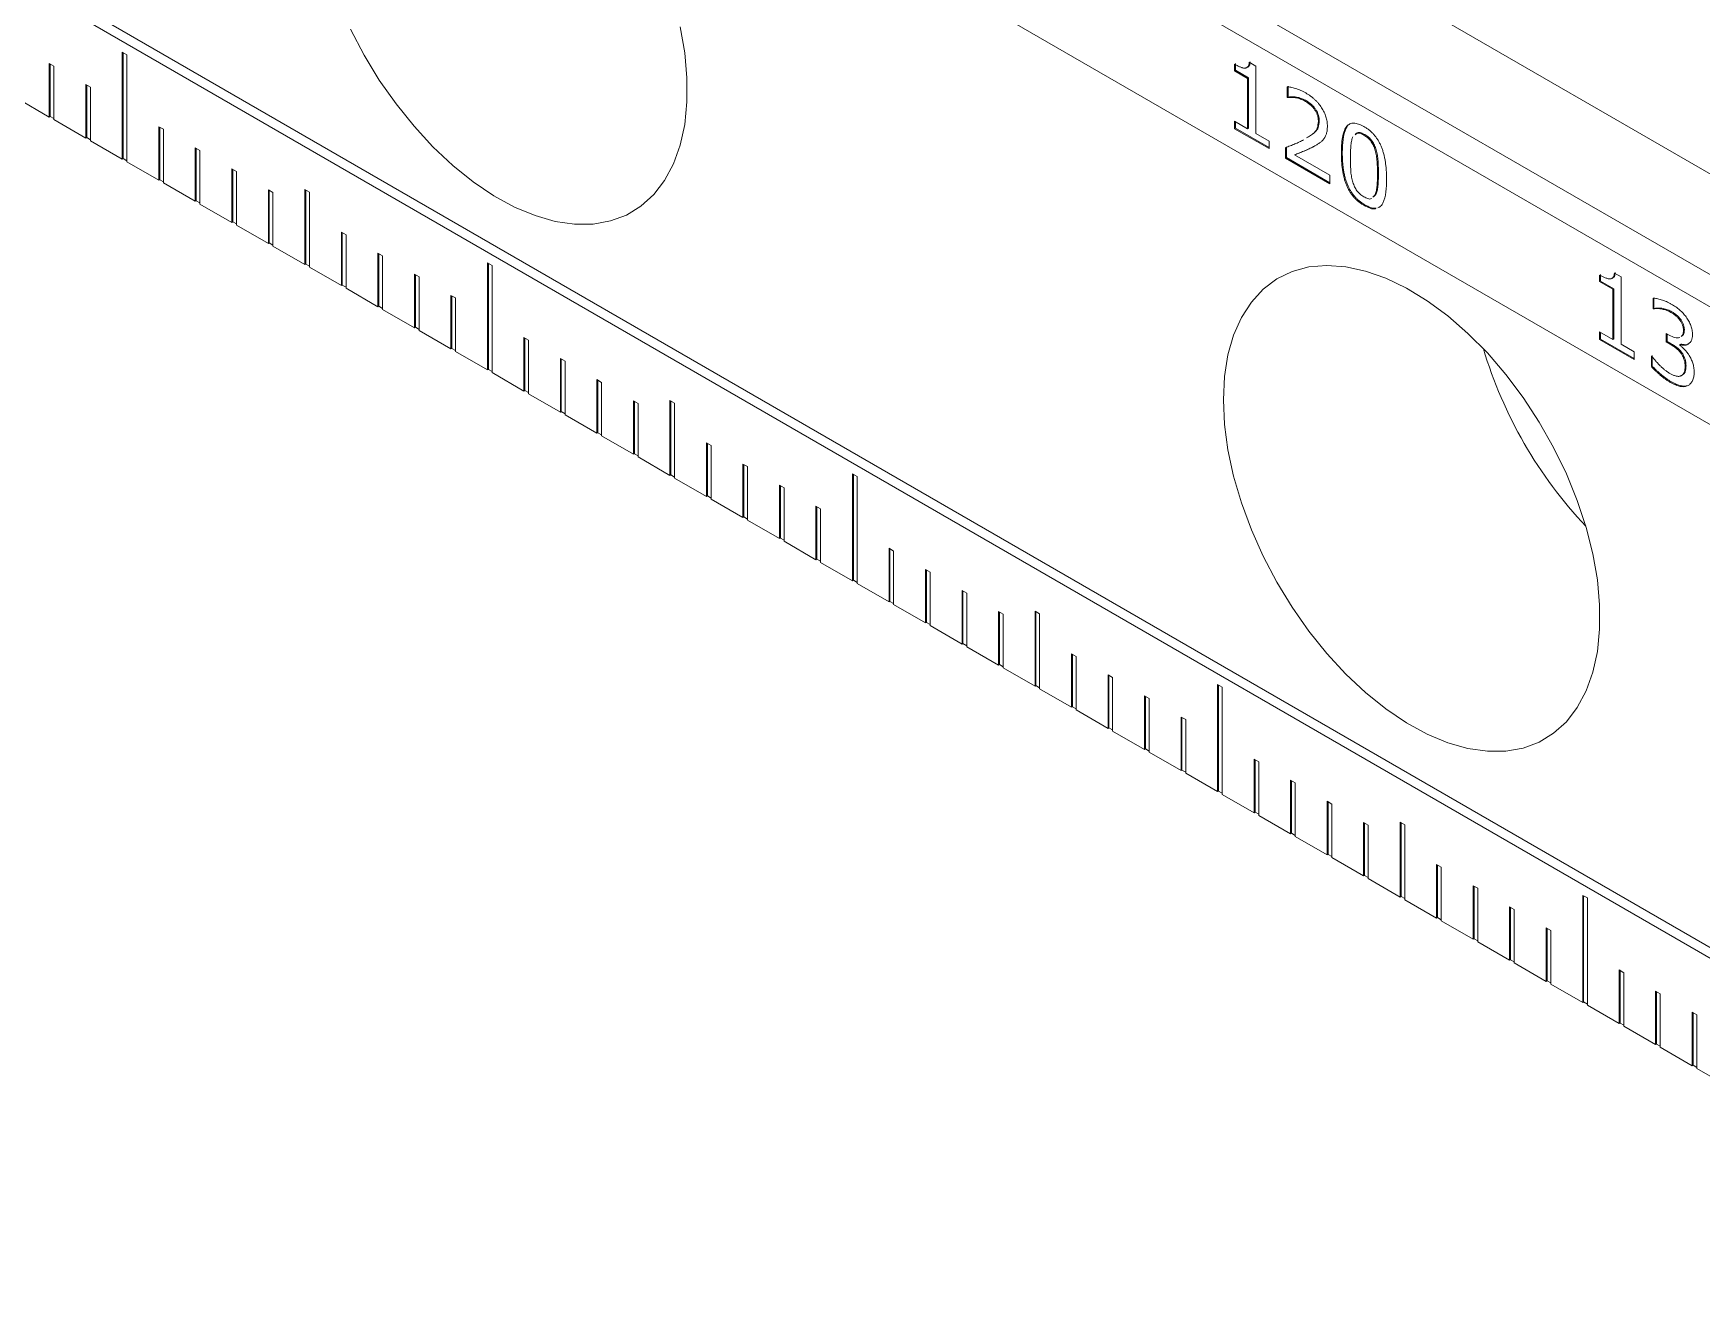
# Model space of a CAD drawing. Header units: millimetres. Extents: x 2 to 278, y 1 to 215.
# Drawn here: x 234.97 to 256.51, y 154.22 to 170.67 of the extents above; entities that cross this region are included whole.
import ezdxf

# ---------------------------------------------------------------- set-up
doc = ezdxf.new("R2010")
doc.units = ezdxf.units.MM

msp = doc.modelspace()

# ---------------------------------------------------------------- linework, layer by layer
at = {"color": 7, "linetype": 'Continuous', "lineweight": 0}
for p, q in [((194.077, 203.654), (264.788, 162.834)), ((193.718, 203.447), (264.429, 162.626)), ((196.711, 203.437), (267.422, 162.616)), ((193.718, 201.926), (264.429, 161.105)), ((193.718, 195.04), (264.429, 154.22)), ((193.838, 195.109), (264.548, 154.289)), ((236.114, 170.427), (236.174, 170.392)), ((236.114, 169.044), (236.114, 170.427)), ((236.126, 169.051), (236.126, 170.42)), ((236.174, 169.009), (236.174, 170.392)), ((235.172, 170.28), (235.232, 170.245)), ((235.172, 169.588), (235.172, 170.28)), ((235.184, 169.595), (235.184, 170.273)), ((235.232, 169.554), (235.232, 170.245)), ((250.476, 170.184), (250.476, 170.27)), ((250.476, 170.184), (250.488, 170.191)), ((250.645, 170.086), (250.476, 170.184)), ((250.488, 170.191), (250.488, 170.277)), ((250.657, 170.093), (250.488, 170.191)), ((250.666, 170.295), (250.751, 170.245)), ((250.751, 170.245), (250.751, 169.376)), ((235.643, 170.008), (235.703, 169.973)), ((235.643, 169.316), (235.643, 170.008)), ((235.655, 169.323), (235.655, 170.001)), ((235.703, 169.282), (235.703, 169.973)), ((250.645, 170.086), (250.657, 170.093)), ((250.645, 169.437), (250.645, 170.086)), ((250.657, 169.444), (250.657, 170.093)), ((251.155, 169.841), (251.155, 169.977)), ((251.167, 169.848), (251.167, 169.984)), ((234.76, 169.826), (235.172, 169.588)), ((251.155, 169.841), (251.167, 169.848)), ((251.16, 169.838), (251.155, 169.841)), ((251.16, 169.838), (251.172, 169.845)), ((251.172, 169.845), (251.167, 169.848)), ((251.392, 169.79), (251.404, 169.797)), ((235.184, 169.595), (235.172, 169.588)), ((235.184, 169.595), (235.232, 169.568)), ((235.232, 169.554), (235.643, 169.316)), ((250.476, 169.535), (250.645, 169.437)), ((250.476, 169.437), (250.476, 169.535)), ((250.488, 169.444), (250.488, 169.528)), ((251.558, 169.532), (251.57, 169.539)), ((235.655, 169.323), (235.643, 169.316)), ((235.655, 169.323), (235.703, 169.295)), ((236.586, 169.463), (236.646, 169.429)), ((236.586, 168.772), (236.586, 169.463)), ((236.598, 168.779), (236.598, 169.456)), ((236.646, 168.737), (236.646, 169.429)), ((250.476, 169.437), (250.488, 169.444)), ((250.921, 169.18), (250.476, 169.437)), ((250.921, 169.193), (250.488, 169.444)), ((250.645, 169.437), (250.657, 169.444)), ((250.751, 169.376), (250.921, 169.278)), ((252.159, 169.361), (252.147, 169.354)), ((235.703, 169.282), (236.114, 169.044)), ((237.057, 169.191), (237.117, 169.157)), ((237.057, 168.5), (237.057, 169.191)), ((237.069, 168.507), (237.069, 169.184)), ((237.117, 168.465), (237.117, 169.157)), ((250.921, 169.278), (250.921, 169.18)), ((251.133, 169.057), (251.133, 169.192)), ((251.145, 169.064), (251.145, 169.199)), ((251.252, 169.099), (251.264, 169.106)), ((251.252, 169.099), (251.706, 168.837)), ((251.5, 169.208), (251.512, 169.215)), ((251.855, 169.124), (251.867, 169.131)), ((252.3, 169.179), (252.288, 169.172)), ((236.126, 169.051), (236.114, 169.044)), ((236.126, 169.051), (236.174, 169.023)), ((236.174, 169.009), (236.586, 168.772)), ((237.529, 168.919), (237.589, 168.884)), ((237.529, 168.228), (237.529, 168.919)), ((237.541, 168.235), (237.541, 168.912)), ((237.589, 168.193), (237.589, 168.884)), ((251.133, 169.057), (251.145, 169.064)), ((251.706, 168.726), (251.133, 169.057)), ((251.706, 168.74), (251.145, 169.064)), ((236.598, 168.779), (236.586, 168.772)), ((236.598, 168.779), (236.646, 168.751)), ((236.646, 168.737), (237.057, 168.5)), ((251.706, 168.837), (251.706, 168.726)), ((252.334, 168.862), (252.322, 168.856)), ((237.069, 168.507), (237.057, 168.5)), ((237.069, 168.507), (237.117, 168.479)), ((237.117, 168.465), (237.529, 168.228)), ((238, 168.647), (238.06, 168.612)), ((238, 167.956), (238, 168.647)), ((238.012, 167.962), (238.012, 168.64)), ((238.06, 167.921), (238.06, 168.612)), ((238.472, 168.651), (238.531, 168.617)), ((238.472, 167.683), (238.472, 168.651)), ((238.483, 167.69), (238.483, 168.644)), ((238.531, 167.649), (238.531, 168.617)), ((252.147, 168.448), (252.159, 168.455)), ((252.261, 168.553), (252.288, 168.579)), ((252.273, 168.56), (252.3, 168.586)), ((252.3, 168.586), (252.288, 168.579)), ((252.359, 168.432), (252.337, 168.424)), ((237.541, 168.235), (237.529, 168.228)), ((237.541, 168.235), (237.589, 168.207)), ((237.589, 168.193), (238, 167.956)), ((238.943, 168.103), (239.003, 168.068)), ((238.943, 167.411), (238.943, 168.103)), ((238.955, 167.418), (238.955, 168.096)), ((239.003, 167.377), (239.003, 168.068)), ((238.012, 167.962), (238, 167.956)), ((238.012, 167.962), (238.06, 167.935)), ((238.06, 167.921), (238.472, 167.683)), ((239.414, 167.83), (239.474, 167.796)), ((239.414, 167.139), (239.414, 167.83)), ((239.426, 167.146), (239.426, 167.824)), ((238.483, 167.69), (238.472, 167.683)), ((238.483, 167.69), (238.531, 167.663)), ((238.531, 167.649), (238.943, 167.411)), ((239.474, 167.105), (239.474, 167.796)), ((240.829, 167.705), (240.888, 167.671)), ((240.829, 166.323), (240.829, 167.705)), ((240.841, 166.33), (240.841, 167.698)), ((240.888, 166.288), (240.888, 167.671)), ((238.955, 167.418), (238.943, 167.411)), ((238.955, 167.418), (239.003, 167.391)), ((239.003, 167.377), (239.414, 167.139)), ((239.886, 167.558), (239.946, 167.524)), ((239.886, 166.867), (239.886, 167.558)), ((239.898, 166.874), (239.898, 167.551)), ((239.946, 166.832), (239.946, 167.524)), ((255.19, 167.463), (255.19, 167.548)), ((255.19, 167.463), (255.202, 167.47)), ((255.359, 167.365), (255.19, 167.463)), ((255.202, 167.47), (255.202, 167.555)), ((255.371, 167.372), (255.202, 167.47)), ((255.38, 167.573), (255.466, 167.524)), ((255.466, 167.524), (255.466, 166.654)), ((240.357, 167.286), (240.417, 167.252)), ((240.357, 166.595), (240.357, 167.286)), ((240.369, 166.602), (240.369, 167.279)), ((240.417, 166.56), (240.417, 167.252)), ((255.359, 167.365), (255.371, 167.372)), ((255.359, 166.715), (255.359, 167.365)), ((255.371, 166.722), (255.371, 167.372)), ((255.879, 167.114), (255.879, 167.249)), ((255.891, 167.121), (255.891, 167.256)), ((239.426, 167.146), (239.414, 167.139)), ((239.426, 167.146), (239.474, 167.118)), ((239.474, 167.105), (239.886, 166.867)), ((255.879, 167.114), (255.891, 167.121)), ((255.885, 167.11), (255.879, 167.114)), ((255.885, 167.11), (255.897, 167.117)), ((255.897, 167.117), (255.891, 167.121)), ((256.11, 167.066), (256.122, 167.073)), ((256.223, 166.97), (256.235, 166.977)), ((239.898, 166.874), (239.886, 166.867)), ((239.898, 166.874), (239.946, 166.846)), ((239.946, 166.832), (240.357, 166.595)), ((241.3, 166.742), (241.36, 166.707)), ((241.3, 166.051), (241.3, 166.742)), ((241.312, 166.057), (241.312, 166.735)), ((255.19, 166.813), (255.359, 166.715)), ((255.19, 166.715), (255.19, 166.813)), ((255.202, 166.722), (255.202, 166.806)), ((256.049, 166.795), (256.088, 166.773)), ((256.049, 166.685), (256.049, 166.795)), ((256.061, 166.692), (256.061, 166.788)), ((256.272, 166.834), (256.284, 166.841)), ((240.369, 166.602), (240.357, 166.595)), ((240.369, 166.602), (240.417, 166.574)), ((240.417, 166.56), (240.829, 166.323)), ((241.36, 166.016), (241.36, 166.707)), ((255.19, 166.715), (255.202, 166.722)), ((255.635, 166.458), (255.19, 166.715)), ((255.635, 166.472), (255.202, 166.722)), ((255.359, 166.715), (255.371, 166.722)), ((255.466, 166.654), (255.635, 166.556)), ((255.635, 166.556), (255.635, 166.458)), ((256.049, 166.685), (256.061, 166.692)), ((256.1, 166.656), (256.049, 166.685)), ((256.112, 166.662), (256.061, 166.692)), ((256.1, 166.656), (256.112, 166.662)), ((256.227, 166.65), (256.239, 166.657)), ((256.227, 166.65), (256.227, 166.641)), ((256.239, 166.54), (256.251, 166.547)), ((240.841, 166.33), (240.829, 166.323)), ((240.841, 166.33), (240.888, 166.302)), ((241.771, 166.47), (241.831, 166.435)), ((241.771, 165.778), (241.771, 166.47)), ((241.783, 165.785), (241.783, 166.463)), ((241.831, 165.744), (241.831, 166.435)), ((255.858, 166.501), (255.867, 166.496)), ((255.858, 166.366), (255.858, 166.501)), ((255.858, 166.366), (255.87, 166.373)), ((255.87, 166.373), (255.87, 166.508)), ((256.293, 166.369), (256.305, 166.376)), ((240.888, 166.288), (241.3, 166.051)), ((242.243, 166.198), (242.303, 166.163)), ((242.243, 165.506), (242.243, 166.198)), ((242.255, 165.513), (242.255, 166.191)), ((242.303, 165.472), (242.303, 166.163)), ((256.106, 166.162), (256.118, 166.169)), ((256.242, 166.248), (256.254, 166.254)), ((241.312, 166.057), (241.3, 166.051)), ((241.312, 166.057), (241.36, 166.03)), ((241.36, 166.016), (241.771, 165.778)), ((242.714, 165.925), (242.774, 165.891)), ((242.714, 165.234), (242.714, 165.925)), ((242.726, 165.241), (242.726, 165.919)), ((242.774, 165.2), (242.774, 165.891)), ((243.186, 165.93), (243.245, 165.895)), ((243.186, 164.962), (243.186, 165.93)), ((243.198, 164.969), (243.198, 165.923)), ((243.245, 164.927), (243.245, 165.895)), ((241.783, 165.785), (241.771, 165.778)), ((241.783, 165.785), (241.831, 165.758)), ((241.831, 165.744), (242.243, 165.506)), ((242.255, 165.513), (242.243, 165.506)), ((242.255, 165.513), (242.303, 165.486)), ((242.303, 165.472), (242.714, 165.234)), ((242.726, 165.241), (242.714, 165.234)), ((242.726, 165.241), (242.774, 165.213)), ((243.657, 165.381), (243.717, 165.347)), ((243.657, 164.69), (243.657, 165.381)), ((243.669, 164.697), (243.669, 165.374)), ((243.717, 164.655), (243.717, 165.347)), ((242.774, 165.2), (243.186, 164.962)), ((244.128, 165.109), (244.188, 165.075)), ((244.128, 164.418), (244.128, 165.109)), ((244.14, 164.425), (244.14, 165.102)), ((244.188, 164.383), (244.188, 165.075)), ((243.198, 164.969), (243.186, 164.962)), ((243.198, 164.969), (243.245, 164.941)), ((243.245, 164.927), (243.657, 164.69)), ((244.6, 164.837), (244.66, 164.802)), ((244.6, 164.146), (244.6, 164.837)), ((244.612, 164.153), (244.612, 164.83)), ((244.66, 164.111), (244.66, 164.802)), ((245.543, 164.984), (245.602, 164.949)), ((245.543, 163.601), (245.543, 164.984)), ((245.555, 163.608), (245.555, 164.977)), ((245.602, 163.567), (245.602, 164.949)), ((243.669, 164.697), (243.657, 164.69)), ((243.669, 164.697), (243.717, 164.669)), ((243.717, 164.655), (244.128, 164.418)), ((244.14, 164.425), (244.128, 164.418)), ((244.14, 164.425), (244.188, 164.397)), ((244.188, 164.383), (244.6, 164.146)), ((245.071, 164.565), (245.131, 164.53)), ((245.071, 163.873), (245.071, 164.565)), ((245.083, 163.88), (245.083, 164.558)), ((245.131, 163.839), (245.131, 164.53)), ((244.612, 164.153), (244.6, 164.146)), ((244.612, 164.153), (244.66, 164.125)), ((244.66, 164.111), (245.071, 163.873)), ((246.014, 164.021), (246.074, 163.986)), ((246.014, 163.329), (246.014, 164.021)), ((246.026, 163.336), (246.026, 164.014)), ((246.074, 163.295), (246.074, 163.986)), ((245.083, 163.88), (245.071, 163.873)), ((245.083, 163.88), (245.131, 163.853)), ((245.131, 163.839), (245.543, 163.601)), ((246.485, 163.748), (246.545, 163.714)), ((246.485, 163.057), (246.485, 163.748)), ((246.497, 163.064), (246.497, 163.741)), ((246.545, 163.023), (246.545, 163.714)), ((245.555, 163.608), (245.543, 163.601)), ((245.555, 163.608), (245.602, 163.581)), ((245.602, 163.567), (246.014, 163.329)), ((246.026, 163.336), (246.014, 163.329)), ((246.026, 163.336), (246.074, 163.308)), ((246.074, 163.295), (246.485, 163.057)), ((246.957, 163.476), (247.017, 163.442)), ((246.957, 162.785), (246.957, 163.476)), ((246.969, 162.792), (246.969, 163.469)), ((247.017, 162.75), (247.017, 163.442)), ((247.428, 163.204), (247.488, 163.17)), ((247.428, 162.513), (247.428, 163.204)), ((247.44, 162.52), (247.44, 163.197)), ((247.488, 162.478), (247.488, 163.17)), ((247.9, 163.209), (247.959, 163.174)), ((247.9, 162.241), (247.9, 163.209)), ((247.912, 162.248), (247.912, 163.202)), ((247.959, 162.206), (247.959, 163.174)), ((246.497, 163.064), (246.485, 163.057)), ((246.497, 163.064), (246.545, 163.036)), ((246.545, 163.023), (246.957, 162.785)), ((246.969, 162.792), (246.957, 162.785)), ((246.969, 162.792), (247.017, 162.764)), ((247.017, 162.75), (247.428, 162.513)), ((248.371, 162.66), (248.431, 162.625)), ((248.371, 161.969), (248.371, 162.66)), ((248.383, 161.975), (248.383, 162.653)), ((247.44, 162.52), (247.428, 162.513)), ((247.44, 162.52), (247.488, 162.492)), ((247.488, 162.478), (247.9, 162.241)), ((248.431, 161.934), (248.431, 162.625)), ((247.912, 162.248), (247.9, 162.241)), ((247.912, 162.248), (247.959, 162.22)), ((247.959, 162.206), (248.371, 161.969)), ((248.842, 162.388), (248.902, 162.353)), ((248.842, 161.696), (248.842, 162.388)), ((248.854, 161.703), (248.854, 162.381)), ((248.902, 161.662), (248.902, 162.353)), ((250.257, 162.263), (250.316, 162.228)), ((250.257, 160.88), (250.257, 162.263)), ((250.269, 160.887), (250.269, 162.256)), ((250.316, 160.845), (250.316, 162.228)), ((249.314, 162.116), (249.374, 162.081)), ((249.314, 161.424), (249.314, 162.116)), ((249.326, 161.431), (249.326, 162.109)), ((249.374, 161.39), (249.374, 162.081)), ((248.383, 161.975), (248.371, 161.969)), ((248.383, 161.975), (248.431, 161.948)), ((248.431, 161.934), (248.842, 161.696)), ((249.785, 161.843), (249.845, 161.809)), ((249.785, 161.152), (249.785, 161.843)), ((249.797, 161.159), (249.797, 161.837)), ((249.845, 161.118), (249.845, 161.809)), ((248.854, 161.703), (248.842, 161.696)), ((248.854, 161.703), (248.902, 161.676)), ((248.902, 161.662), (249.314, 161.424)), ((249.326, 161.431), (249.314, 161.424)), ((249.326, 161.431), (249.374, 161.404)), ((249.374, 161.39), (249.785, 161.152)), ((249.797, 161.159), (249.785, 161.152)), ((249.797, 161.159), (249.845, 161.131)), ((250.728, 161.299), (250.788, 161.265)), ((250.728, 160.608), (250.728, 161.299)), ((250.74, 160.615), (250.74, 161.292)), ((250.788, 160.573), (250.788, 161.265)), ((249.845, 161.118), (250.257, 160.88)), ((251.199, 161.027), (251.259, 160.992)), ((251.199, 160.336), (251.199, 161.027)), ((251.211, 160.343), (251.211, 161.02)), ((251.259, 160.301), (251.259, 160.992)), ((250.269, 160.887), (250.257, 160.88)), ((250.269, 160.887), (250.316, 160.859)), ((250.316, 160.845), (250.728, 160.608)), ((251.671, 160.755), (251.731, 160.72)), ((251.671, 160.064), (251.671, 160.755)), ((251.683, 160.07), (251.683, 160.748)), ((251.731, 160.029), (251.731, 160.72)), ((250.74, 160.615), (250.728, 160.608)), ((250.74, 160.615), (250.788, 160.587)), ((250.788, 160.573), (251.199, 160.336)), ((252.142, 160.483), (252.202, 160.448)), ((252.142, 159.791), (252.142, 160.483)), ((252.614, 160.487), (252.674, 160.453)), ((252.614, 159.519), (252.614, 160.487)), ((252.626, 159.526), (252.626, 160.48)), ((251.211, 160.343), (251.199, 160.336)), ((251.211, 160.343), (251.259, 160.315)), ((251.259, 160.301), (251.671, 160.064)), ((252.154, 159.798), (252.154, 160.476)), ((252.202, 159.757), (252.202, 160.448)), ((252.674, 159.485), (252.674, 160.453)), ((251.683, 160.07), (251.671, 160.064)), ((251.683, 160.07), (251.731, 160.043)), ((251.731, 160.029), (252.142, 159.791)), ((253.085, 159.938), (253.145, 159.904)), ((253.085, 159.247), (253.085, 159.938)), ((253.097, 159.254), (253.097, 159.932)), ((253.145, 159.213), (253.145, 159.904)), ((252.154, 159.798), (252.142, 159.791)), ((252.154, 159.798), (252.202, 159.771)), ((252.202, 159.757), (252.614, 159.519)), ((253.556, 159.666), (253.616, 159.632)), ((253.556, 158.975), (253.556, 159.666)), ((253.568, 158.982), (253.568, 159.659)), ((253.616, 158.94), (253.616, 159.632)), ((252.626, 159.526), (252.614, 159.519)), ((252.626, 159.526), (252.674, 159.499)), ((252.674, 159.485), (253.085, 159.247)), ((254.971, 159.541), (255.031, 159.507)), ((254.971, 158.159), (254.971, 159.541)), ((254.983, 158.166), (254.983, 159.534)), ((255.031, 158.124), (255.031, 159.507)), ((253.097, 159.254), (253.085, 159.247)), ((253.097, 159.254), (253.145, 159.226)), ((253.145, 159.213), (253.556, 158.975)), ((254.028, 159.394), (254.088, 159.36)), ((254.028, 158.703), (254.028, 159.394)), ((254.04, 158.71), (254.04, 159.387)), ((254.088, 158.668), (254.088, 159.36)), ((253.568, 158.982), (253.556, 158.975)), ((253.568, 158.982), (253.616, 158.954)), ((254.499, 159.122), (254.559, 159.088)), ((254.499, 158.431), (254.499, 159.122)), ((254.511, 158.438), (254.511, 159.115)), ((254.559, 158.396), (254.559, 159.088)), ((253.616, 158.94), (254.028, 158.703)), ((254.04, 158.71), (254.028, 158.703)), ((254.04, 158.71), (254.088, 158.682)), ((254.088, 158.668), (254.499, 158.431)), ((255.442, 158.578), (255.502, 158.543)), ((255.442, 157.886), (255.442, 158.578)), ((255.454, 157.893), (255.454, 158.571)), ((255.502, 157.852), (255.502, 158.543)), ((254.511, 158.438), (254.499, 158.431)), ((254.511, 158.438), (254.559, 158.41)), ((254.559, 158.396), (254.971, 158.159)), ((254.983, 158.166), (254.971, 158.159)), ((254.983, 158.166), (255.031, 158.138)), ((255.031, 158.124), (255.442, 157.886)), ((255.913, 158.306), (255.973, 158.271)), ((255.913, 157.614), (255.913, 158.306)), ((255.925, 157.621), (255.925, 158.299)), ((255.973, 157.58), (255.973, 158.271)), ((256.385, 158.034), (256.445, 157.999)), ((256.385, 157.342), (256.385, 158.034)), ((256.397, 157.349), (256.397, 158.027)), ((256.445, 157.308), (256.445, 157.999)), ((255.454, 157.893), (255.442, 157.886)), ((255.454, 157.893), (255.502, 157.866)), ((255.502, 157.852), (255.913, 157.614)), ((255.925, 157.621), (255.913, 157.614)), ((255.925, 157.621), (255.973, 157.594)), ((255.973, 157.58), (256.385, 157.342)), ((256.397, 157.349), (256.385, 157.342)), ((256.397, 157.349), (256.445, 157.321)), ((256.445, 157.308), (256.856, 157.07))]:
    msp.add_line(p, q, dxfattribs=at)
at = {"color": 7, "linetype": 'Continuous', "lineweight": 0, "flags": 128}
for points in [[(239.06, 170.722), (239.236, 170.387), (239.433, 170.064), (239.649, 169.756), (239.881, 169.468), (240.126, 169.202), (240.382, 168.962), (240.644, 168.751), (240.911, 168.571), (241.179, 168.425), (241.444, 168.315), (241.704, 168.241), (241.955, 168.204), (242.194, 168.206), (242.418, 168.246), (242.624, 168.323), (242.811, 168.437), (242.976, 168.586), (243.116, 168.768), (243.23, 168.982), (243.317, 169.224), (243.376, 169.492), (243.405, 169.783), (243.405, 170.092), (243.376, 170.416), (243.317, 170.752)], [(250.333, 165.938), (250.347, 165.621), (250.391, 165.29), (250.464, 164.951), (250.565, 164.606), (250.693, 164.26), (250.845, 163.918), (251.021, 163.584), (251.218, 163.26), (251.434, 162.953), (251.666, 162.664), (251.911, 162.398), (252.167, 162.158), (252.429, 161.947), (252.696, 161.768), (252.964, 161.622), (253.229, 161.511), (253.489, 161.437), (253.74, 161.401), (253.979, 161.403), (254.203, 161.442), (254.41, 161.52), (254.596, 161.633), (254.761, 161.782), (254.901, 161.965), (255.015, 162.179), (255.102, 162.421), (255.161, 162.689), (255.19, 162.979), (255.19, 163.289), (255.161, 163.613), (255.102, 163.948), (255.015, 164.291), (254.901, 164.637), (254.761, 164.981), (254.596, 165.32), (254.41, 165.65), (254.203, 165.966), (253.979, 166.264), (253.74, 166.542), (253.489, 166.795), (253.229, 167.021), (252.964, 167.216), (252.696, 167.379), (252.429, 167.508), (252.167, 167.6), (251.911, 167.656), (251.666, 167.673), (251.434, 167.652), (251.218, 167.594), (251.021, 167.498), (250.845, 167.366), (250.693, 167.2), (250.565, 167.002), (250.464, 166.773), (250.391, 166.518), (250.347, 166.238), (250.333, 165.938)]]:
    msp.add_lwpolyline(points, dxfattribs=at)
at = {"color": 7, "linetype": 'Continuous', "lineweight": 0}
msp.add_arc((259.213, 168.258), 5.769, 196.7429, 223.2517, dxfattribs=at)
for points, knots in [([(250.476, 170.27), (250.488, 170.263), (250.512, 170.25), (250.543, 170.236), (250.567, 170.227), (250.584, 170.222), (250.598, 170.219), (250.606, 170.219), (250.609, 170.219)], [0, 0, 0, 0, 0.262083, 0.542825, 0.680749, 0.801602, 0.907794, 1, 1, 1, 1]), ([(250.609, 170.219), (250.613, 170.22), (250.621, 170.221), (250.632, 170.224), (250.641, 170.23), (250.649, 170.237), (250.656, 170.247), (250.661, 170.26), (250.664, 170.276), (250.665, 170.288), (250.666, 170.295)], [0, 0, 0, 0, 0.122569, 0.240706, 0.354017, 0.468353, 0.585293, 0.709986, 0.849029, 1, 1, 1, 1]), ([(250.636, 170.23), (250.64, 170.231), (250.653, 170.234), (250.672, 170.254), (250.676, 170.284), (250.678, 170.302)], [0, 0, 0, 0, 0.139714, 0.474705, 1, 1, 1, 1]), ([(251.155, 169.977), (251.162, 169.977), (251.177, 169.976), (251.203, 169.971), (251.232, 169.965), (251.263, 169.956), (251.296, 169.945), (251.33, 169.932), (251.362, 169.917), (251.384, 169.905), (251.395, 169.899)], [0, 0, 0, 0, 0.097337, 0.206406, 0.328427, 0.462824, 0.602026, 0.737696, 0.870465, 1, 1, 1, 1]), ([(251.392, 169.79), (251.383, 169.795), (251.365, 169.805), (251.337, 169.816), (251.308, 169.827), (251.278, 169.835), (251.248, 169.84), (251.219, 169.842), (251.189, 169.842), (251.17, 169.839), (251.16, 169.838)], [0, 0, 0, 0, 0.107885, 0.221269, 0.340699, 0.466192, 0.595932, 0.727197, 0.862174, 1, 1, 1, 1]), ([(251.404, 169.797), (251.395, 169.802), (251.377, 169.812), (251.349, 169.823), (251.32, 169.834), (251.29, 169.842), (251.26, 169.847), (251.231, 169.849), (251.201, 169.849), (251.182, 169.846), (251.172, 169.845)], [0, 0, 0, 0, 0.107885, 0.221269, 0.340699, 0.466192, 0.595932, 0.727197, 0.862174, 1, 1, 1, 1]), ([(251.558, 169.532), (251.558, 169.538), (251.558, 169.55), (251.555, 169.569), (251.552, 169.588), (251.547, 169.606), (251.541, 169.624), (251.533, 169.642), (251.524, 169.66), (251.514, 169.677), (251.502, 169.693), (251.49, 169.71), (251.476, 169.725), (251.461, 169.74), (251.445, 169.753), (251.428, 169.766), (251.41, 169.779), (251.398, 169.786), (251.392, 169.79)], [0, 0, 0, 0, 0.065322, 0.127174, 0.186583, 0.244472, 0.301044, 0.357036, 0.413379, 0.470966, 0.529101, 0.588875, 0.649686, 0.713323, 0.779905, 0.849596, 0.922575, 1, 1, 1, 1]), ([(251.395, 169.899), (251.405, 169.892), (251.426, 169.88), (251.456, 169.859), (251.485, 169.837), (251.511, 169.814), (251.536, 169.789), (251.559, 169.764), (251.581, 169.736), (251.6, 169.708), (251.618, 169.679), (251.633, 169.65), (251.646, 169.62), (251.656, 169.59), (251.665, 169.56), (251.67, 169.53), (251.674, 169.499), (251.674, 169.479), (251.675, 169.469)], [0, 0, 0, 0, 0.0774803, 0.1512475, 0.2212046, 0.288216, 0.3520034, 0.4138958, 0.4741458, 0.5335186, 0.5917264, 0.6483819, 0.7044296, 0.7605296, 0.8173213, 0.8759191, 0.9366117, 1, 1, 1, 1]), ([(251.57, 169.539), (251.57, 169.545), (251.57, 169.557), (251.567, 169.576), (251.564, 169.595), (251.559, 169.613), (251.553, 169.631), (251.545, 169.649), (251.536, 169.667), (251.526, 169.684), (251.514, 169.7), (251.502, 169.716), (251.488, 169.732), (251.473, 169.746), (251.457, 169.76), (251.44, 169.773), (251.422, 169.786), (251.41, 169.793), (251.404, 169.797)], [0, 0, 0, 0, 0.065322, 0.127174, 0.186583, 0.244472, 0.301044, 0.357036, 0.413379, 0.470966, 0.529101, 0.588875, 0.649686, 0.713323, 0.779905, 0.849596, 0.922575, 1, 1, 1, 1]), ([(251.405, 169.319), (251.441, 169.339), (251.496, 169.369), (251.55, 169.442), (251.555, 169.502), (251.558, 169.532)], [0, 0, 0, 0, 0.4802974, 0.7402812, 1, 1, 1, 1]), ([(251.417, 169.326), (251.453, 169.346), (251.508, 169.376), (251.562, 169.449), (251.567, 169.509), (251.57, 169.539)], [0, 0, 0, 0, 0.480297, 0.740281, 1, 1, 1, 1]), ([(251.675, 169.469), (251.674, 169.46), (251.674, 169.442), (251.672, 169.417), (251.668, 169.394), (251.662, 169.372), (251.656, 169.352), (251.647, 169.334), (251.637, 169.317), (251.63, 169.307), (251.626, 169.302)], [0, 0, 0, 0, 0.133272, 0.261539, 0.387255, 0.510373, 0.632017, 0.754319, 0.876365, 1, 1, 1, 1]), ([(251.855, 169.124), (251.855, 169.145), (251.856, 169.185), (251.859, 169.242), (251.864, 169.293), (251.872, 169.339), (251.882, 169.38), (251.894, 169.415), (251.908, 169.444), (251.925, 169.468), (251.944, 169.487), (251.965, 169.5), (251.99, 169.507), (252.016, 169.51), (252.045, 169.506), (252.077, 169.498), (252.111, 169.484), (252.135, 169.471), (252.147, 169.464)], [0, 0, 0, 0, 0.090625, 0.17535, 0.254088, 0.327393, 0.395789, 0.459102, 0.517906, 0.573174, 0.625499, 0.676328, 0.726617, 0.777206, 0.828961, 0.882801, 0.939626, 1, 1, 1, 1]), ([(251.867, 169.131), (251.868, 169.188), (251.87, 169.303), (251.903, 169.423), (251.938, 169.486), (251.958, 169.494), (251.959, 169.494)], [0, 0, 0, 0, 0.396443, 0.791858, 0.989729, 1, 1, 1, 1]), ([(252.005, 169.334), (252.002, 169.327), (251.995, 169.312), (251.988, 169.287), (251.982, 169.257), (251.978, 169.222), (251.975, 169.184), (251.973, 169.144), (251.972, 169.101), (251.972, 169.072), (251.972, 169.057)], [0, 0, 0, 0, 0.092932, 0.195517, 0.308519, 0.432509, 0.565434, 0.704477, 0.849094, 1, 1, 1, 1]), ([(252.147, 169.354), (252.13, 169.363), (252.097, 169.379), (252.054, 169.385), (252.039, 169.367), (252.033, 169.359)], [0, 0, 0, 0, 0.378927, 0.756845, 1, 1, 1, 1]), ([(252.159, 169.361), (252.142, 169.369), (252.109, 169.386), (252.066, 169.392), (252.05, 169.374), (252.045, 169.366)], [0, 0, 0, 0, 0.378927, 0.756845, 1, 1, 1, 1]), ([(252.147, 169.464), (252.159, 169.457), (252.183, 169.443), (252.217, 169.417), (252.249, 169.389), (252.278, 169.358), (252.305, 169.325), (252.329, 169.289), (252.35, 169.25), (252.369, 169.21), (252.386, 169.166), (252.4, 169.12), (252.412, 169.071), (252.422, 169.02), (252.429, 168.966), (252.435, 168.909), (252.438, 168.849), (252.438, 168.809), (252.438, 168.788)], [0, 0, 0, 0, 0.0610324, 0.1185041, 0.1731157, 0.2253216, 0.2760008, 0.3266701, 0.377985, 0.4306815, 0.4863913, 0.5454405, 0.6087782, 0.6767602, 0.749332, 0.8273877, 0.910869, 1, 1, 1, 1]), ([(252.288, 169.172), (252.284, 169.182), (252.278, 169.201), (252.265, 169.229), (252.25, 169.255), (252.234, 169.279), (252.216, 169.301), (252.195, 169.321), (252.172, 169.339), (252.155, 169.349), (252.147, 169.354)], [0, 0, 0, 0, 0.1302457, 0.2525793, 0.3704464, 0.4852394, 0.6008352, 0.723405, 0.8556277, 1, 1, 1, 1]), ([(252.3, 169.179), (252.296, 169.188), (252.289, 169.208), (252.277, 169.236), (252.262, 169.262), (252.246, 169.286), (252.228, 169.308), (252.207, 169.328), (252.183, 169.346), (252.167, 169.356), (252.159, 169.361)], [0, 0, 0, 0, 0.1302457, 0.2525793, 0.3704464, 0.4852394, 0.6008352, 0.723405, 0.8556277, 1, 1, 1, 1]), ([(251.133, 169.192), (251.153, 169.2), (251.194, 169.216), (251.254, 169.24), (251.312, 169.264), (251.349, 169.284), (251.367, 169.293)], [0, 0, 0, 0, 0.254955, 0.510317, 0.760116, 1, 1, 1, 1]), ([(251.5, 169.208), (251.48, 169.197), (251.438, 169.176), (251.385, 169.152), (251.342, 169.135), (251.311, 169.122), (251.281, 169.111), (251.262, 169.103), (251.252, 169.099)], [0, 0, 0, 0, 0.258241, 0.517221, 0.644363, 0.767594, 0.885944, 1, 1, 1, 1]), ([(251.512, 169.215), (251.492, 169.204), (251.45, 169.182), (251.397, 169.159), (251.354, 169.142), (251.323, 169.129), (251.293, 169.117), (251.274, 169.11), (251.264, 169.106)], [0, 0, 0, 0, 0.258241, 0.517221, 0.644363, 0.767594, 0.885944, 1, 1, 1, 1]), ([(251.626, 169.302), (251.618, 169.293), (251.602, 169.275), (251.578, 169.256), (251.557, 169.241), (251.54, 169.23), (251.521, 169.219), (251.507, 169.212), (251.5, 169.208)], [0, 0, 0, 0, 0.221245, 0.452952, 0.575438, 0.70761, 0.848907, 1, 1, 1, 1]), ([(252.147, 168.448), (252.134, 168.455), (252.111, 168.469), (252.076, 168.495), (252.044, 168.523), (252.015, 168.554), (251.988, 168.587), (251.964, 168.622), (251.943, 168.66), (251.924, 168.701), (251.908, 168.744), (251.893, 168.79), (251.882, 168.839), (251.872, 168.89), (251.864, 168.945), (251.859, 169.002), (251.856, 169.062), (251.855, 169.103), (251.855, 169.124)], [0, 0, 0, 0, 0.060973, 0.118388, 0.172874, 0.22467, 0.275401, 0.32568, 0.376549, 0.428972, 0.484148, 0.542887, 0.606162, 0.674011, 0.747103, 0.82563, 0.909854, 1, 1, 1, 1]), ([(252.159, 168.455), (252.146, 168.462), (252.123, 168.476), (252.088, 168.502), (252.056, 168.53), (252.027, 168.561), (252, 168.594), (251.976, 168.629), (251.955, 168.667), (251.936, 168.708), (251.92, 168.751), (251.905, 168.797), (251.893, 168.845), (251.884, 168.897), (251.876, 168.952), (251.871, 169.009), (251.868, 169.069), (251.867, 169.11), (251.867, 169.131)], [0, 0, 0, 0, 0.060973, 0.118388, 0.172874, 0.22467, 0.275401, 0.32568, 0.376549, 0.428972, 0.484148, 0.542887, 0.606162, 0.674011, 0.747103, 0.82563, 0.909854, 1, 1, 1, 1]), ([(252.322, 168.856), (252.322, 168.872), (252.321, 168.903), (252.32, 168.948), (252.318, 168.991), (252.315, 169.031), (252.311, 169.069), (252.305, 169.105), (252.298, 169.139), (252.291, 169.161), (252.288, 169.172)], [0, 0, 0, 0, 0.159651, 0.308566, 0.446193, 0.573969, 0.692158, 0.802057, 0.904099, 1, 1, 1, 1]), ([(252.334, 168.862), (252.334, 168.879), (252.333, 168.91), (252.332, 168.955), (252.33, 168.998), (252.327, 169.038), (252.323, 169.076), (252.317, 169.112), (252.31, 169.146), (252.303, 169.168), (252.3, 169.179)], [0, 0, 0, 0, 0.159651, 0.308566, 0.446193, 0.573969, 0.692158, 0.802057, 0.904099, 1, 1, 1, 1]), ([(251.972, 169.057), (251.972, 169.04), (251.972, 169.009), (251.973, 168.964), (251.975, 168.922), (251.977, 168.884), (251.981, 168.848), (251.987, 168.813), (251.994, 168.778), (252.001, 168.756), (252.004, 168.745)], [0, 0, 0, 0, 0.164101, 0.31475, 0.45075, 0.57345, 0.686482, 0.794892, 0.899373, 1, 1, 1, 1]), ([(252.004, 168.745), (252.007, 168.735), (252.014, 168.715), (252.026, 168.687), (252.04, 168.661), (252.056, 168.636), (252.075, 168.613), (252.097, 168.593), (252.121, 168.574), (252.138, 168.563), (252.147, 168.558)], [0, 0, 0, 0, 0.127933, 0.248979, 0.364498, 0.478623, 0.594752, 0.717986, 0.852152, 1, 1, 1, 1]), ([(252.288, 168.579), (252.291, 168.586), (252.298, 168.601), (252.305, 168.627), (252.311, 168.656), (252.315, 168.688), (252.318, 168.724), (252.32, 168.764), (252.321, 168.808), (252.322, 168.839), (252.322, 168.856)], [0, 0, 0, 0, 0.097892, 0.201849, 0.31108, 0.427473, 0.552815, 0.689917, 0.838949, 1, 1, 1, 1]), ([(252.3, 168.586), (252.303, 168.593), (252.31, 168.608), (252.317, 168.634), (252.323, 168.663), (252.327, 168.695), (252.33, 168.731), (252.332, 168.771), (252.333, 168.815), (252.334, 168.846), (252.334, 168.862)], [0, 0, 0, 0, 0.097892, 0.201849, 0.31108, 0.427473, 0.552815, 0.689917, 0.838949, 1, 1, 1, 1]), ([(252.438, 168.788), (252.437, 168.731), (252.435, 168.616), (252.404, 168.493), (252.362, 168.428), (252.333, 168.419), (252.325, 168.417)], [0, 0, 0, 0, 0.369511, 0.738082, 0.922494, 1, 1, 1, 1]), ([(252.147, 168.558), (252.163, 168.55), (252.195, 168.534), (252.232, 168.525), (252.243, 168.536), (252.244, 168.536)], [0, 0, 0, 0, 0.48201, 0.962763, 1, 1, 1, 1]), ([(252.303, 168.411), (252.299, 168.41), (252.284, 168.41), (252.26, 168.412), (252.228, 168.421), (252.194, 168.435), (252.171, 168.448), (252.159, 168.455)], [0.75, 0.75, 0.75, 0.75, 0.7778855, 0.8296186, 0.8834366, 0.9399256, 1, 1, 1, 1]), ([(252.3, 168.407), (252.297, 168.406), (252.257, 168.389), (252.2, 168.419), (252.147, 168.448)], [0, 0, 0, 0, 0.06744, 1, 1, 1, 1]), ([(255.19, 167.548), (255.202, 167.542), (255.226, 167.528), (255.257, 167.515), (255.281, 167.506), (255.298, 167.501), (255.312, 167.498), (255.32, 167.498), (255.323, 167.498)], [0, 0, 0, 0, 0.262083, 0.542825, 0.680749, 0.801602, 0.907794, 1, 1, 1, 1]), ([(255.323, 167.498), (255.328, 167.498), (255.335, 167.499), (255.346, 167.503), (255.355, 167.508), (255.363, 167.516), (255.37, 167.526), (255.375, 167.539), (255.378, 167.555), (255.379, 167.567), (255.38, 167.573)], [0, 0, 0, 0, 0.122569, 0.240706, 0.354017, 0.468353, 0.585293, 0.709986, 0.849029, 1, 1, 1, 1]), ([(255.351, 167.509), (255.354, 167.51), (255.367, 167.512), (255.386, 167.533), (255.39, 167.562), (255.392, 167.58)], [0, 0, 0, 0, 0.139714, 0.474705, 1, 1, 1, 1]), ([(255.879, 167.249), (255.886, 167.248), (255.902, 167.248), (255.927, 167.244), (255.955, 167.238), (255.986, 167.23), (256.018, 167.219), (256.051, 167.206), (256.083, 167.192), (256.104, 167.18), (256.115, 167.174)], [0, 0, 0, 0, 0.097197, 0.206522, 0.328964, 0.463287, 0.6023, 0.738466, 0.870204, 1, 1, 1, 1]), ([(256.115, 167.174), (256.124, 167.168), (256.144, 167.157), (256.172, 167.138), (256.198, 167.119), (256.222, 167.099), (256.245, 167.078), (256.267, 167.056), (256.287, 167.032), (256.3, 167.016), (256.307, 167.007)], [0, 0, 0, 0, 0.147691, 0.286686, 0.417458, 0.540408, 0.658927, 0.77382, 0.887813, 1, 1, 1, 1]), ([(256.11, 167.066), (256.101, 167.071), (256.083, 167.081), (256.055, 167.093), (256.026, 167.102), (255.997, 167.109), (255.968, 167.114), (255.939, 167.116), (255.911, 167.115), (255.894, 167.112), (255.885, 167.11)], [0, 0, 0, 0, 0.111802, 0.228626, 0.349932, 0.4776, 0.60761, 0.737895, 0.868372, 1, 1, 1, 1]), ([(256.122, 167.073), (256.113, 167.078), (256.095, 167.088), (256.067, 167.1), (256.038, 167.109), (256.009, 167.116), (255.98, 167.121), (255.951, 167.123), (255.923, 167.122), (255.906, 167.119), (255.897, 167.117)], [0, 0, 0, 0, 0.111802, 0.228626, 0.349932, 0.4776, 0.60761, 0.737895, 0.868372, 1, 1, 1, 1]), ([(256.223, 166.97), (256.219, 166.975), (256.211, 166.985), (256.199, 166.999), (256.186, 167.012), (256.167, 167.028), (256.142, 167.047), (256.121, 167.059), (256.11, 167.066)], [0, 0, 0, 0, 0.118536, 0.236301, 0.354267, 0.472041, 0.722442, 1, 1, 1, 1]), ([(256.235, 166.977), (256.231, 166.982), (256.223, 166.992), (256.211, 167.006), (256.198, 167.019), (256.179, 167.035), (256.154, 167.054), (256.133, 167.066), (256.122, 167.073)], [0, 0, 0, 0, 0.118536, 0.236301, 0.354267, 0.472041, 0.722442, 1, 1, 1, 1]), ([(256.272, 166.834), (256.272, 166.84), (256.271, 166.851), (256.269, 166.869), (256.265, 166.887), (256.259, 166.905), (256.252, 166.922), (256.244, 166.938), (256.234, 166.955), (256.227, 166.965), (256.223, 166.97)], [0, 0, 0, 0, 0.1386847, 0.2683522, 0.3945127, 0.5170935, 0.6373982, 0.7561199, 0.8774747, 1, 1, 1, 1]), ([(256.284, 166.841), (256.284, 166.847), (256.283, 166.858), (256.281, 166.876), (256.277, 166.894), (256.271, 166.911), (256.264, 166.929), (256.256, 166.945), (256.246, 166.962), (256.239, 166.972), (256.235, 166.977)], [0, 0, 0, 0, 0.1386847, 0.2683522, 0.3945127, 0.5170935, 0.6373982, 0.7561199, 0.8774747, 1, 1, 1, 1]), ([(256.307, 167.007), (256.313, 166.998), (256.326, 166.98), (256.342, 166.952), (256.356, 166.924), (256.368, 166.895), (256.377, 166.866), (256.384, 166.837), (256.388, 166.807), (256.388, 166.788), (256.389, 166.778)], [0, 0, 0, 0, 0.128774, 0.251922, 0.372562, 0.491265, 0.611587, 0.735613, 0.864074, 1, 1, 1, 1]), ([(256.088, 166.773), (256.113, 166.759), (256.162, 166.733), (256.204, 166.738), (256.225, 166.74)], [0, 0, 0, 0, 0.5109861, 1, 1, 1, 1]), ([(256.389, 166.778), (256.388, 166.771), (256.388, 166.758), (256.386, 166.74), (256.382, 166.723), (256.377, 166.707), (256.37, 166.694), (256.362, 166.682), (256.352, 166.671), (256.341, 166.662), (256.328, 166.654), (256.316, 166.649), (256.302, 166.644), (256.288, 166.642), (256.274, 166.642), (256.259, 166.643), (256.243, 166.645), (256.232, 166.649), (256.227, 166.65)], [0, 0, 0, 0, 0.065036, 0.128053, 0.190342, 0.252169, 0.313898, 0.375927, 0.43934, 0.504626, 0.569636, 0.633459, 0.695488, 0.756688, 0.817544, 0.877904, 0.93876, 1, 1, 1, 1]), ([(256.243, 166.755), (256.25, 166.76), (256.27, 166.776), (256.271, 166.811), (256.272, 166.834)], [0, 0, 0, 0, 0.353287, 1, 1, 1, 1]), ([(256.255, 166.762), (256.262, 166.767), (256.282, 166.782), (256.283, 166.818), (256.284, 166.841)], [0, 0, 0, 0, 0.353287, 1, 1, 1, 1]), ([(256.239, 166.54), (256.235, 166.546), (256.226, 166.557), (256.211, 166.574), (256.195, 166.589), (256.171, 166.609), (256.139, 166.632), (256.113, 166.647), (256.1, 166.656)], [0, 0, 0, 0, 0.108534, 0.219357, 0.33646, 0.459944, 0.721171, 1, 1, 1, 1]), ([(256.251, 166.547), (256.247, 166.553), (256.238, 166.564), (256.223, 166.581), (256.207, 166.596), (256.183, 166.616), (256.151, 166.639), (256.125, 166.654), (256.112, 166.662)], [0, 0, 0, 0, 0.108534, 0.219357, 0.33646, 0.459944, 0.721171, 1, 1, 1, 1]), ([(256.227, 166.641), (256.232, 166.638), (256.241, 166.63), (256.256, 166.616), (256.272, 166.601), (256.289, 166.584), (256.305, 166.566), (256.321, 166.547), (256.335, 166.528), (256.344, 166.515), (256.348, 166.508)], [0, 0, 0, 0, 0.105868, 0.222445, 0.347448, 0.482345, 0.61944, 0.752141, 0.877881, 1, 1, 1, 1]), ([(256.352, 166.673), (256.349, 166.669), (256.335, 166.653), (256.295, 166.645), (256.258, 166.653), (256.239, 166.657)], [0, 0, 0, 0, 0.128421, 0.564297, 1, 1, 1, 1]), ([(256.293, 166.369), (256.293, 166.377), (256.293, 166.393), (256.29, 166.418), (256.286, 166.441), (256.279, 166.463), (256.271, 166.484), (256.262, 166.504), (256.251, 166.523), (256.243, 166.534), (256.239, 166.54)], [0, 0, 0, 0, 0.155754, 0.29967, 0.431789, 0.554287, 0.669526, 0.781586, 0.890796, 1, 1, 1, 1]), ([(256.305, 166.376), (256.305, 166.384), (256.305, 166.4), (256.302, 166.425), (256.297, 166.448), (256.291, 166.47), (256.283, 166.491), (256.274, 166.511), (256.263, 166.529), (256.255, 166.541), (256.251, 166.547)], [0, 0, 0, 0, 0.155754, 0.29967, 0.431789, 0.554287, 0.669526, 0.781586, 0.890796, 1, 1, 1, 1]), ([(256.106, 166.162), (256.094, 166.169), (256.071, 166.182), (256.037, 166.206), (256.003, 166.232), (255.969, 166.26), (255.938, 166.288), (255.908, 166.315), (255.882, 166.34), (255.866, 166.358), (255.858, 166.366)], [0, 0, 0, 0, 0.136462, 0.271484, 0.407441, 0.542996, 0.673291, 0.792683, 0.901568, 1, 1, 1, 1]), ([(255.867, 166.496), (255.875, 166.485), (255.892, 166.464), (255.918, 166.432), (255.948, 166.401), (255.978, 166.37), (256.01, 166.341), (256.041, 166.315), (256.072, 166.293), (256.093, 166.28), (256.103, 166.274)], [0, 0, 0, 0, 0.116294, 0.2372, 0.36303, 0.495154, 0.627332, 0.755653, 0.878942, 1, 1, 1, 1]), ([(256.118, 166.169), (256.106, 166.176), (256.083, 166.189), (256.049, 166.213), (256.015, 166.239), (255.981, 166.267), (255.949, 166.295), (255.92, 166.321), (255.894, 166.347), (255.878, 166.365), (255.87, 166.373)], [0, 0, 0, 0, 0.136462, 0.271484, 0.407441, 0.542996, 0.673291, 0.792683, 0.901568, 1, 1, 1, 1]), ([(256.242, 166.248), (256.246, 166.25), (256.254, 166.255), (256.265, 166.265), (256.274, 166.275), (256.281, 166.289), (256.286, 166.304), (256.29, 166.323), (256.293, 166.345), (256.293, 166.36), (256.293, 166.369)], [0, 0, 0, 0, 0.121772, 0.23884, 0.352829, 0.466269, 0.582773, 0.709745, 0.848399, 1, 1, 1, 1]), ([(256.254, 166.254), (256.258, 166.257), (256.266, 166.262), (256.277, 166.271), (256.286, 166.282), (256.293, 166.296), (256.298, 166.311), (256.302, 166.33), (256.305, 166.351), (256.305, 166.367), (256.305, 166.376)], [0, 0, 0, 0, 0.121772, 0.23884, 0.352829, 0.466269, 0.582773, 0.709745, 0.848399, 1, 1, 1, 1]), ([(256.348, 166.508), (256.352, 166.501), (256.361, 166.486), (256.373, 166.463), (256.383, 166.438), (256.393, 166.412), (256.401, 166.385), (256.406, 166.355), (256.409, 166.325), (256.41, 166.304), (256.41, 166.293)], [0, 0, 0, 0, 0.10594, 0.213787, 0.324066, 0.439202, 0.56173, 0.694269, 0.840432, 1, 1, 1, 1]), ([(256.103, 166.274), (256.109, 166.271), (256.121, 166.264), (256.139, 166.256), (256.159, 166.249), (256.178, 166.244), (256.196, 166.241), (256.214, 166.24), (256.229, 166.242), (256.238, 166.246), (256.242, 166.248)], [0, 0, 0, 0, 0.11941, 0.244121, 0.372403, 0.50749, 0.640976, 0.766531, 0.88611, 1, 1, 1, 1]), ([(256.331, 166.121), (256.323, 166.118), (256.309, 166.112), (256.285, 166.107), (256.259, 166.107), (256.231, 166.111), (256.202, 166.118), (256.171, 166.129), (256.139, 166.144), (256.117, 166.156), (256.106, 166.162)], [0, 0, 0, 0, 0.11815, 0.236185, 0.355756, 0.477095, 0.601881, 0.730422, 0.86283, 1, 1, 1, 1]), ([(256.343, 166.128), (256.335, 166.125), (256.321, 166.119), (256.297, 166.114), (256.271, 166.114), (256.243, 166.118), (256.214, 166.125), (256.183, 166.136), (256.151, 166.15), (256.129, 166.163), (256.118, 166.169)], [0, 0, 0, 0, 0.11815, 0.236185, 0.355756, 0.477095, 0.601881, 0.730422, 0.86283, 1, 1, 1, 1]), ([(256.41, 166.293), (256.41, 166.283), (256.409, 166.262), (256.405, 166.233), (256.398, 166.207), (256.389, 166.184), (256.378, 166.163), (256.364, 166.146), (256.349, 166.132), (256.337, 166.125), (256.331, 166.121)], [0, 0, 0, 0, 0.134031, 0.262893, 0.388963, 0.513308, 0.636228, 0.756857, 0.878011, 1, 1, 1, 1])]:
    msp.add_open_spline(points, degree=3, knots=knots, dxfattribs=at)

doc.saveas('drawing.dxf')
